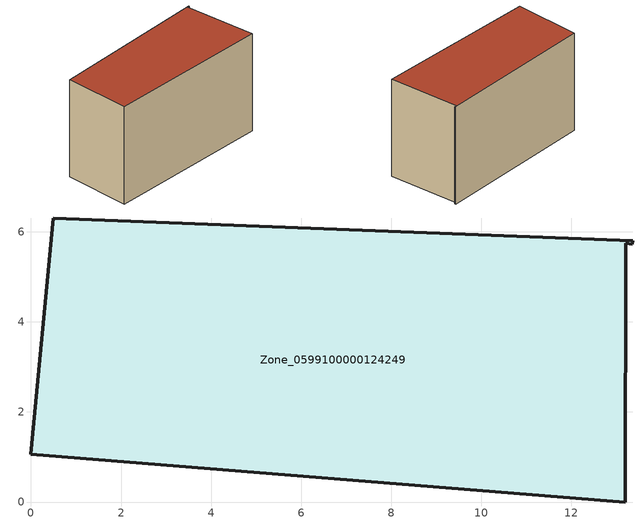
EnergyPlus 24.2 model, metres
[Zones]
Zone_0599100000124249
 floor ground (C_G): 13.21,5.75 13.2,0 0,1.06 0.5,6.31 13.37,5.81 13.36,5.73 z1.19
 wall outside (C_F): 13.36,5.73 13.37,5.81 0.5,6.31 0,1.06 13.2,0 13.21,5.75 13.36,5.73 z1.19:9.16
 roof outside (C_R): 13.2,0 13.21,5.75 13.36,5.73 13.37,5.81 0.5,6.31 0,1.06 z9.16
[BUILDING]
Pand.0599100000124249: North Axis=0; Terrain=City; Loads Convergence Tolerance Value=0.04; Temperature Convergence Tolerance Value=0.4; Solar Distribution=FullExterior; Maximum Number of Warmup Days=25; Minimum Number of Warmup Days=1
[Site:Location]
Rotterdam.The.Hague.AP_ZH_NLD Design_Conditions: Latitude=51.96; Longitude=4.45; Time Zone=1; Elevation=-4.5
[SITE:GROUNDTEMPERATURE:BUILDINGSURFACE]
18, 18, 18, 18, 18, 18, 18, 18, 18, 18, 18, 18
[MATERIAL] Thermal Absorptance=0.9; Solar Absorptance=0.7; Visible Absorptance=0.7
Name | Roughness | Thickness | Conductivity | Density | Specific Heat
G.TI.1946 | MediumSmooth | 0.15 | 1 | 540 | 1210
F.TI.1946 | Rough | 0.3 | 0.857143 | 1920 | 840
R.TI.1946 | MediumRough | 0.2 | 0.1 | 1500 | 1000
[CONSTRUCTION]
C_G: G.TI.1946
C_F: F.TI.1946
C_R: R.TI.1946
[ZONE]
Zone_0599100000124249: Type=1; Multiplier=1; Ceiling Height=Autocalculate; Volume=Autocalculate; Floor Area=autocalculate; Part of Total Floor Area=Yes
[ZONEINFILTRATION:DESIGNFLOWRATE]
Infil_Zone_0599100000124249: Zone or ZoneList or Space or SpaceList=Zone_0599100000124249; Schedule=AlwaysOn; Design Flow Rate Calculation Method=Flow/Area; Flow Rate per Floor Area=0.003; Constant Term Coefficient=1; Temperature Term Coefficient=0; Velocity Term Coefficient=0; Velocity Squared Term Coefficient=0
[HVACTEMPLATE:ZONE:IDEALLOADSAIRSYSTEM]
Zone_0599100000124249: Maximum Heating Supply Air Temperature=50; Minimum Cooling Supply Air Temperature=13; Maximum Heating Supply Air Humidity Ratio=0.0156; Minimum Cooling Supply Air Humidity Ratio=0.0077; Heating Limit=NoLimit; Cooling Limit=NoLimit; Dehumidification Control Type=ConstantSensibleHeatRatio; Cooling Sensible Heat Ratio=0.7; Dehumidification Setpoint=60; Humidification Control Type=None; Humidification Setpoint=30; Outdoor Air Method=None; Outdoor Air Flow Rate per Person=0.00944; Outdoor Air Flow Rate per Zone Floor Area=0; Outdoor Air Flow Rate per Zone=0; Demand Controlled Ventilation Type=None; Outdoor Air Economizer Type=NoEconomizer; Heat Recovery Type=None; Sensible Heat Recovery Effectiveness=0.7; Latent Heat Recovery Effectiveness=0.65
[ZONECONTROL:THERMOSTAT]
ThermostatControl_Zone_0599100000124249: Zone or ZoneList=Zone_0599100000124249; Control Type Schedule=DualSetpointControlType; Control 1=Thermostat_Zone_0599100000124249; Temperature Difference Between Cutout And Setpoint=0
[THERMOSTATSETPOINT:DUALSETPOINT]
Thermostat_Zone_0599100000124249: Heating Setpoint Temperature Schedule=HeatingSetpoint_Zone_0599100000124249; Cooling Setpoint Temperature Schedule=CoolingSetpoint_Zone_0599100000124249
[SCHEDULE:COMPACT]
HeatingSetpoint_Zone_0599100000124249: Through: 12/31, For: AllDays, Until: 24:00, 21
CoolingSetpoint_Zone_0599100000124249: Through: 12/31, For: AllDays, Until: 24:00, 24
DualSetpointControlType: Through: 12/31, For: AllDays, Until: 24:00, 4
AlwaysOn: Through: 12/31, For: AllDays, Until: 24:00, 1
